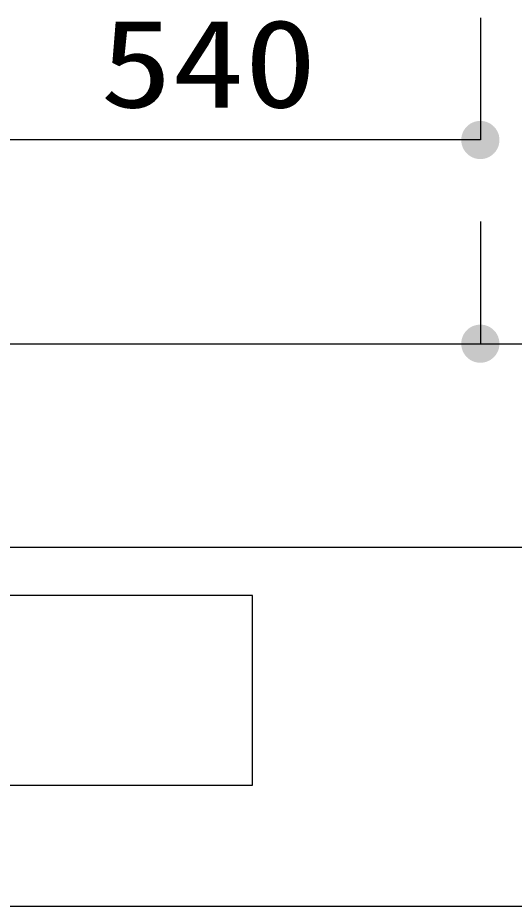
# Model space of a CAD drawing. Units: millimetres, scale not verified. Extents: x -21929 to 8910, y -6308 to 6308.
# Drawn here: x -4102 to -3615, y -5056 to -4184 of the extents above; entities that cross this region are included whole.
import ezdxf
from ezdxf.enums import TextEntityAlignment as Align

# ---------------------------------------------------------------- set-up
doc = ezdxf.new("R2010")
doc.units = ezdxf.units.MM
doc.header["$LTSCALE"] = 30
for name, color, linetype, lineweight in [('0-6_機器', 3, 'Continuous', 25), ('1-6_00クル-フ-6寸法', 132, 'Continuous', 25), ('1-A_Axis_waku', 7, 'Continuous', 25)]:
    doc.layers.add(name, color=color, linetype=linetype, lineweight=lineweight)
doc.styles.add('ＭＳ ゴシック', font='')
doc.styles.get('ＭＳ ゴシック').set_extended_font_data('MS Gothic')

msp = doc.modelspace()

# ---------------------------------------------------------------- linework, layer by layer
at = {"layer": '0-6_機器'}
msp.add_lwpolyline([(-3872.27, -4937.72), (-3872.27, -4751.41), (-5901.6, -4751.41), (-5901.6, -4937.72)], close=True, dxfattribs=at)
at = {"layer": '1-6_00クル-フ-6寸法', "color": 4}
for p, q in [((-3648.7, -4184.16), (-3648.7, -4304.16)), ((-3648.7, -4304.16), (-4188.7, -4304.16)), ((-3648.7, -4384.16), (-3648.7, -4504.16)), ((-3648.7, -4384.16), (-3648.7, -4504.16)), ((-6248.7, -4504.16), (-3648.7, -4504.16)), ((-3648.7, -4504.16), (-2978.67, -4504.16)), ((-2868.67, -4704.16), (-6248.7, -4704.16))]:
    msp.add_line(p, q, dxfattribs=at)
at = {"layer": '1-6_00クル-フ-6寸法'}
for points in [[(-3648.7, -4304.16), (-3663.87, -4293.14), (-3662.37, -4291.33)], [(-3648.7, -4304.16), (-3662.37, -4291.33), (-3660.65, -4289.72)], [(-3648.7, -4304.16), (-3660.65, -4289.72), (-3658.75, -4288.33)], [(-3648.7, -4304.16), (-3658.75, -4288.33), (-3656.68, -4287.2)], [(-3648.7, -4304.16), (-3656.68, -4287.2), (-3654.49, -4286.33)], [(-3648.7, -4304.16), (-3654.49, -4286.33), (-3652.21, -4285.75)], [(-3648.7, -4304.16), (-3652.21, -4285.75), (-3649.88, -4285.45)], [(-3648.7, -4304.16), (-3649.88, -4285.45), (-3647.52, -4285.45)], [(-3648.7, -4304.16), (-3647.52, -4285.45), (-3645.19, -4285.75)], [(-3648.7, -4304.16), (-3645.19, -4285.75), (-3642.9, -4286.33)], [(-3648.7, -4304.16), (-3642.9, -4286.33), (-3640.72, -4287.2)], [(-3648.7, -4304.16), (-3640.72, -4287.2), (-3638.65, -4288.33)], [(-3648.7, -4304.16), (-3638.65, -4288.33), (-3636.75, -4289.72)], [(-3648.7, -4304.16), (-3636.75, -4289.72), (-3635.03, -4291.33)], [(-3648.7, -4304.16), (-3635.03, -4291.33), (-3633.53, -4293.14)], [(-3648.7, -4304.16), (-3667.3, -4301.81), (-3666.86, -4299.5)], [(-3648.7, -4304.16), (-3666.86, -4299.5), (-3666.13, -4297.26)], [(-3648.7, -4304.16), (-3666.13, -4297.26), (-3665.13, -4295.13)], [(-3648.7, -4304.16), (-3665.13, -4295.13), (-3663.87, -4293.14)], [(-3648.7, -4304.16), (-3633.53, -4293.14), (-3632.27, -4295.13)], [(-3648.7, -4304.16), (-3632.27, -4295.13), (-3631.27, -4297.26)], [(-3648.7, -4304.16), (-3631.27, -4297.26), (-3630.54, -4299.5)], [(-3648.7, -4304.16), (-3630.54, -4299.5), (-3630.1, -4301.81)], [(-3648.7, -4304.16), (-3667.45, -4304.16), (-3667.3, -4301.81)], [(-3648.7, -4304.16), (-3667.3, -4306.51), (-3667.45, -4304.16)], [(-3648.7, -4304.16), (-3666.86, -4308.83), (-3667.3, -4306.51)], [(-3648.7, -4304.16), (-3666.13, -4311.07), (-3666.86, -4308.83)], [(-3648.7, -4304.16), (-3665.13, -4313.2), (-3666.13, -4311.07)], [(-3648.7, -4304.16), (-3663.87, -4315.18), (-3665.13, -4313.2)], [(-3648.7, -4304.16), (-3662.37, -4317), (-3663.87, -4315.18)], [(-3648.7, -4304.16), (-3660.65, -4318.61), (-3662.37, -4317)], [(-3648.7, -4304.16), (-3658.75, -4319.99), (-3660.65, -4318.61)], [(-3648.7, -4304.16), (-3656.68, -4321.13), (-3658.75, -4319.99)], [(-3648.7, -4304.16), (-3654.49, -4322), (-3656.68, -4321.13)], [(-3648.7, -4304.16), (-3652.21, -4322.58), (-3654.49, -4322)], [(-3648.7, -4304.16), (-3649.88, -4322.88), (-3652.21, -4322.58)], [(-3648.7, -4304.16), (-3647.52, -4322.88), (-3649.88, -4322.88)], [(-3648.7, -4304.16), (-3630.1, -4301.81), (-3629.95, -4304.16)], [(-3648.7, -4304.16), (-3645.19, -4322.58), (-3647.52, -4322.88)], [(-3648.7, -4304.16), (-3642.9, -4322), (-3645.19, -4322.58)], [(-3648.7, -4304.16), (-3640.72, -4321.13), (-3642.9, -4322)], [(-3648.7, -4304.16), (-3638.65, -4319.99), (-3640.72, -4321.13)], [(-3648.7, -4304.16), (-3636.75, -4318.61), (-3638.65, -4319.99)], [(-3648.7, -4304.16), (-3635.03, -4317), (-3636.75, -4318.61)], [(-3648.7, -4304.16), (-3633.53, -4315.18), (-3635.03, -4317)], [(-3648.7, -4304.16), (-3632.27, -4313.2), (-3633.53, -4315.18)], [(-3648.7, -4304.16), (-3631.27, -4311.07), (-3632.27, -4313.2)], [(-3648.7, -4304.16), (-3630.54, -4308.83), (-3631.27, -4311.07)], [(-3648.7, -4304.16), (-3630.1, -4306.51), (-3630.54, -4308.83)], [(-3648.7, -4304.16), (-3629.95, -4304.16), (-3630.1, -4306.51)], [(-3648.7, -4504.16), (-3663.87, -4493.14), (-3662.37, -4491.33)], [(-3648.7, -4504.16), (-3663.87, -4493.14), (-3662.37, -4491.33)], [(-3648.7, -4504.16), (-3662.37, -4491.33), (-3660.65, -4489.72)], [(-3648.7, -4504.16), (-3662.37, -4491.33), (-3660.65, -4489.72)], [(-3648.7, -4504.16), (-3660.65, -4489.72), (-3658.75, -4488.33)], [(-3648.7, -4504.16), (-3660.65, -4489.72), (-3658.75, -4488.33)], [(-3648.7, -4504.16), (-3658.75, -4488.33), (-3656.68, -4487.2)], [(-3648.7, -4504.16), (-3658.75, -4488.33), (-3656.68, -4487.2)], [(-3648.7, -4504.16), (-3656.68, -4487.2), (-3654.49, -4486.33)], [(-3648.7, -4504.16), (-3656.68, -4487.2), (-3654.49, -4486.33)], [(-3648.7, -4504.16), (-3654.49, -4486.33), (-3652.21, -4485.75)], [(-3648.7, -4504.16), (-3654.49, -4486.33), (-3652.21, -4485.75)], [(-3648.7, -4504.16), (-3652.21, -4485.75), (-3649.88, -4485.45)], [(-3648.7, -4504.16), (-3652.21, -4485.75), (-3649.88, -4485.45)], [(-3648.7, -4504.16), (-3649.88, -4485.45), (-3647.52, -4485.45)], [(-3648.7, -4504.16), (-3649.88, -4485.45), (-3647.52, -4485.45)], [(-3648.7, -4504.16), (-3647.52, -4485.45), (-3645.19, -4485.75)], [(-3648.7, -4504.16), (-3647.52, -4485.45), (-3645.19, -4485.75)], [(-3648.7, -4504.16), (-3645.19, -4485.75), (-3642.9, -4486.33)], [(-3648.7, -4504.16), (-3645.19, -4485.75), (-3642.9, -4486.33)], [(-3648.7, -4504.16), (-3642.9, -4486.33), (-3640.72, -4487.2)], [(-3648.7, -4504.16), (-3642.9, -4486.33), (-3640.72, -4487.2)], [(-3648.7, -4504.16), (-3640.72, -4487.2), (-3638.65, -4488.33)], [(-3648.7, -4504.16), (-3640.72, -4487.2), (-3638.65, -4488.33)], [(-3648.7, -4504.16), (-3638.65, -4488.33), (-3636.75, -4489.72)], [(-3648.7, -4504.16), (-3638.65, -4488.33), (-3636.75, -4489.72)], [(-3648.7, -4504.16), (-3636.75, -4489.72), (-3635.03, -4491.33)], [(-3648.7, -4504.16), (-3636.75, -4489.72), (-3635.03, -4491.33)], [(-3648.7, -4504.16), (-3635.03, -4491.33), (-3633.53, -4493.14)], [(-3648.7, -4504.16), (-3635.03, -4491.33), (-3633.53, -4493.14)], [(-3648.7, -4504.16), (-3667.3, -4501.81), (-3666.86, -4499.5)], [(-3648.7, -4504.16), (-3667.3, -4501.81), (-3666.86, -4499.5)], [(-3648.7, -4504.16), (-3666.86, -4499.5), (-3666.13, -4497.26)], [(-3648.7, -4504.16), (-3666.86, -4499.5), (-3666.13, -4497.26)], [(-3648.7, -4504.16), (-3666.13, -4497.26), (-3665.13, -4495.13)], [(-3648.7, -4504.16), (-3666.13, -4497.26), (-3665.13, -4495.13)], [(-3648.7, -4504.16), (-3665.13, -4495.13), (-3663.87, -4493.14)], [(-3648.7, -4504.16), (-3665.13, -4495.13), (-3663.87, -4493.14)], [(-3648.7, -4504.16), (-3633.53, -4493.14), (-3632.27, -4495.13)], [(-3648.7, -4504.16), (-3633.53, -4493.14), (-3632.27, -4495.13)], [(-3648.7, -4504.16), (-3632.27, -4495.13), (-3631.27, -4497.26)], [(-3648.7, -4504.16), (-3632.27, -4495.13), (-3631.27, -4497.26)], [(-3648.7, -4504.16), (-3631.27, -4497.26), (-3630.54, -4499.5)], [(-3648.7, -4504.16), (-3631.27, -4497.26), (-3630.54, -4499.5)], [(-3648.7, -4504.16), (-3630.54, -4499.5), (-3630.1, -4501.81)], [(-3648.7, -4504.16), (-3630.54, -4499.5), (-3630.1, -4501.81)], [(-3648.7, -4504.16), (-3667.45, -4504.16), (-3667.3, -4501.81)], [(-3648.7, -4504.16), (-3667.45, -4504.16), (-3667.3, -4501.81)], [(-3648.7, -4504.16), (-3667.3, -4506.51), (-3667.45, -4504.16)], [(-3648.7, -4504.16), (-3667.3, -4506.51), (-3667.45, -4504.16)], [(-3648.7, -4504.16), (-3666.86, -4508.83), (-3667.3, -4506.51)], [(-3648.7, -4504.16), (-3666.86, -4508.83), (-3667.3, -4506.51)], [(-3648.7, -4504.16), (-3666.13, -4511.07), (-3666.86, -4508.83)], [(-3648.7, -4504.16), (-3666.13, -4511.07), (-3666.86, -4508.83)], [(-3648.7, -4504.16), (-3665.13, -4513.2), (-3666.13, -4511.07)], [(-3648.7, -4504.16), (-3665.13, -4513.2), (-3666.13, -4511.07)], [(-3648.7, -4504.16), (-3663.87, -4515.18), (-3665.13, -4513.2)], [(-3648.7, -4504.16), (-3663.87, -4515.18), (-3665.13, -4513.2)], [(-3648.7, -4504.16), (-3662.37, -4517), (-3663.87, -4515.18)], [(-3648.7, -4504.16), (-3662.37, -4517), (-3663.87, -4515.18)], [(-3648.7, -4504.16), (-3660.65, -4518.61), (-3662.37, -4517)], [(-3648.7, -4504.16), (-3660.65, -4518.61), (-3662.37, -4517)], [(-3648.7, -4504.16), (-3658.75, -4519.99), (-3660.65, -4518.61)], [(-3648.7, -4504.16), (-3658.75, -4519.99), (-3660.65, -4518.61)], [(-3648.7, -4504.16), (-3656.68, -4521.13), (-3658.75, -4519.99)], [(-3648.7, -4504.16), (-3656.68, -4521.13), (-3658.75, -4519.99)], [(-3648.7, -4504.16), (-3654.49, -4522), (-3656.68, -4521.13)], [(-3648.7, -4504.16), (-3654.49, -4522), (-3656.68, -4521.13)], [(-3648.7, -4504.16), (-3652.21, -4522.58), (-3654.49, -4522)], [(-3648.7, -4504.16), (-3652.21, -4522.58), (-3654.49, -4522)], [(-3648.7, -4504.16), (-3649.88, -4522.88), (-3652.21, -4522.58)], [(-3648.7, -4504.16), (-3649.88, -4522.88), (-3652.21, -4522.58)], [(-3648.7, -4504.16), (-3647.52, -4522.88), (-3649.88, -4522.88)], [(-3648.7, -4504.16), (-3647.52, -4522.88), (-3649.88, -4522.88)], [(-3648.7, -4504.16), (-3630.1, -4501.81), (-3629.95, -4504.16)], [(-3648.7, -4504.16), (-3630.1, -4501.81), (-3629.95, -4504.16)], [(-3648.7, -4504.16), (-3645.19, -4522.58), (-3647.52, -4522.88)], [(-3648.7, -4504.16), (-3642.9, -4522), (-3645.19, -4522.58)], [(-3648.7, -4504.16), (-3640.72, -4521.13), (-3642.9, -4522)], [(-3648.7, -4504.16), (-3638.65, -4519.99), (-3640.72, -4521.13)], [(-3648.7, -4504.16), (-3636.75, -4518.61), (-3638.65, -4519.99)], [(-3648.7, -4504.16), (-3635.03, -4517), (-3636.75, -4518.61)], [(-3648.7, -4504.16), (-3633.53, -4515.18), (-3635.03, -4517)], [(-3648.7, -4504.16), (-3632.27, -4513.2), (-3633.53, -4515.18)], [(-3648.7, -4504.16), (-3631.27, -4511.07), (-3632.27, -4513.2)], [(-3648.7, -4504.16), (-3630.54, -4508.83), (-3631.27, -4511.07)], [(-3648.7, -4504.16), (-3630.1, -4506.51), (-3630.54, -4508.83)], [(-3648.7, -4504.16), (-3629.95, -4504.16), (-3630.1, -4506.51)], [(-3648.7, -4504.16), (-3645.19, -4522.58), (-3647.52, -4522.88)], [(-3648.7, -4504.16), (-3642.9, -4522), (-3645.19, -4522.58)], [(-3648.7, -4504.16), (-3640.72, -4521.13), (-3642.9, -4522)], [(-3648.7, -4504.16), (-3638.65, -4519.99), (-3640.72, -4521.13)], [(-3648.7, -4504.16), (-3636.75, -4518.61), (-3638.65, -4519.99)], [(-3648.7, -4504.16), (-3635.03, -4517), (-3636.75, -4518.61)], [(-3648.7, -4504.16), (-3633.53, -4515.18), (-3635.03, -4517)], [(-3648.7, -4504.16), (-3632.27, -4513.2), (-3633.53, -4515.18)], [(-3648.7, -4504.16), (-3631.27, -4511.07), (-3632.27, -4513.2)], [(-3648.7, -4504.16), (-3630.54, -4508.83), (-3631.27, -4511.07)], [(-3648.7, -4504.16), (-3630.1, -4506.51), (-3630.54, -4508.83)], [(-3648.7, -4504.16), (-3629.95, -4504.16), (-3630.1, -4506.51)]]:
    msp.add_solid(points, dxfattribs=at)
at = {"layer": '1-A_Axis_waku'}
msp.add_line((-7770, -5056.5), (8400, -5056.5), dxfattribs=at)

# ---------------------------------------------------------------- texts
at = {"layer": '1-6_00クル-フ-6寸法', "color": 3, "style": 'ＭＳ ゴシック', "width": 1.2}
msp.add_text('540', height=86.66, dxfattribs=at).set_placement((-4021.56, -4298.32), align=Align.BOTTOM_LEFT)

doc.saveas('drawing.dxf')
